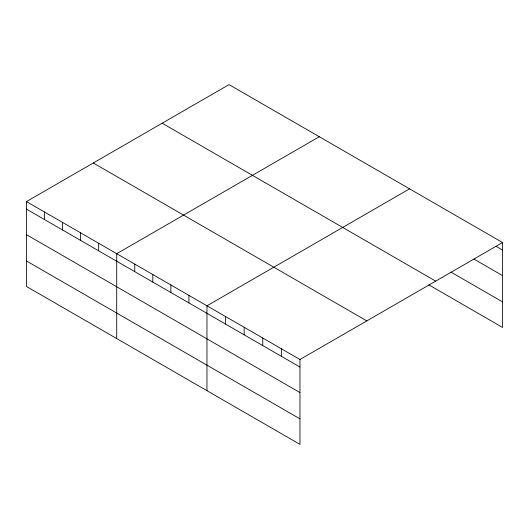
<?xml version="1.0" encoding="UTF-8"?>
<svg xmlns="http://www.w3.org/2000/svg" width="529" height="529" viewBox="0 0 529 529"><rect width="100%" height="100%" fill="white"/><g stroke="black" fill="none" stroke-linecap="round" stroke-linejoin="round"><path stroke-width="0.79" d="M26.45 201.582L299.963 359.495L299.963 444.38L26.45 286.467L26.45 201.582L229.037 84.62L502.55 242.533L502.55 327.418L428.874 284.88M319.298 136.733L116.711 253.695L116.711 338.58M409.558 188.84L206.965 305.802L206.965 390.693M299.963 359.495L502.55 242.533M496.109 246.355L502.55 250.072M473.938 259.078L502.55 275.596M451.045 272.157L502.55 301.894M162.185 123.217L435.698 281.13M93.302 162.985L366.815 320.898M26.45 209.127L299.963 367.04M26.45 234.651L299.963 392.558M26.45 260.949L299.963 418.856M281.362 348.756L281.362 356.301M262.761 338.018L262.761 345.563M244.167 327.279L244.167 334.824M225.566 316.54L225.566 324.085M188.913 295.38L188.913 302.925M170.867 284.959L170.867 292.504M152.815 274.538L152.815 282.083M134.763 264.116L134.763 271.661M98.658 243.274L98.658 250.812M80.606 232.853L80.606 240.391M62.554 222.425L62.554 229.97M44.502 212.003L44.502 219.548"/></g></svg>
